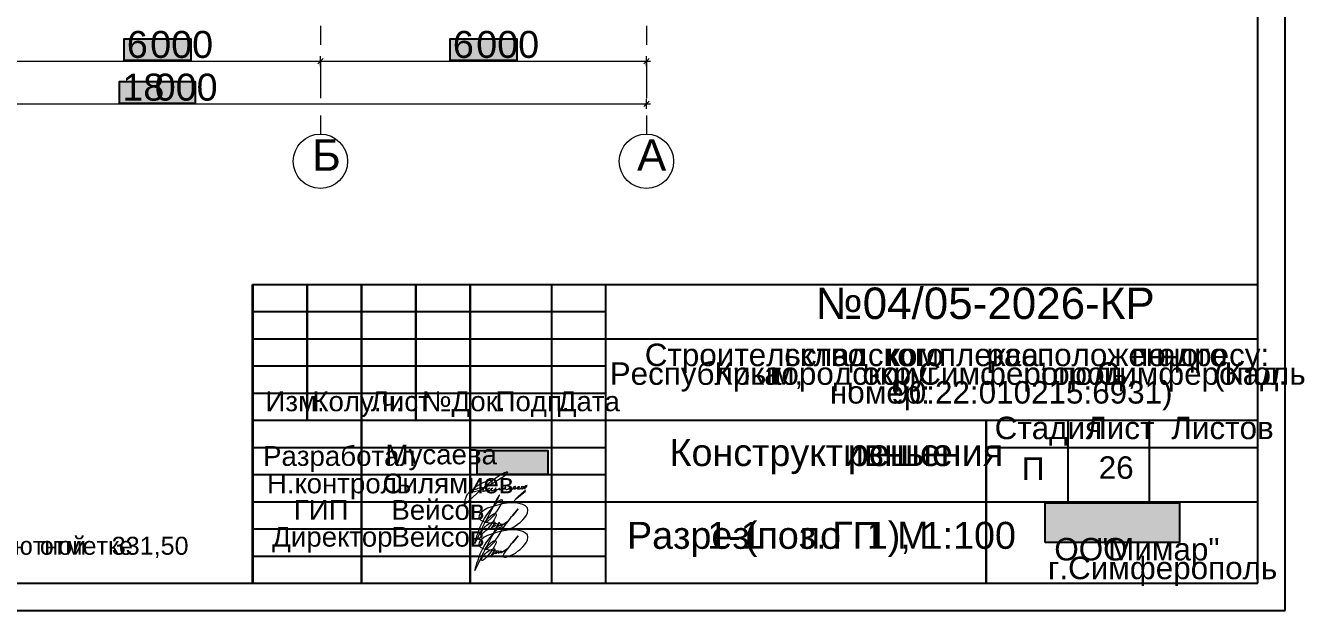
# Model space of a CAD drawing. Extents: x 0 to 424, y 0 to 297.
# Drawn here: x 188.2 to 423.6, y 0 to 107.7 of the extents above; entities that cross this region are included whole.
import ezdxf

# ---------------------------------------------------------------- set-up
doc = ezdxf.new("R2010")
doc.units = 0
doc.styles.add('TEYPDFCAD_TEXT', font='arial.ttf')

# ---------------------------------------------------------------- blocks, each defined once
blk = doc.blocks.new('A3-landscape')
for points in [[(420, 0), (420, 297)], [(415, 5), (415, 292)], [(230, 60), (415, 60)], [(230, 5), (230, 60)], [(240, 60), (240, 35)], [(250, 60), (250, 5)], [(260, 60), (260, 35)], [(270, 60), (270, 5)], [(285, 60), (285, 5)], [(295, 5), (295, 60)], [(415, 5), (415, 60)], [(230, 55), (295, 55)], [(230, 50), (295, 50)], [(295, 50), (415, 50)], [(230, 45), (295, 45)], [(230, 40), (295, 40)], [(230, 35), (415, 35)], [(365, 35), (365, 5)], [(365, 5), (365, 35)], [(380, 35), (380, 20)], [(395, 35), (395, 20)], [(230, 30), (295, 30)], [(365, 30), (415, 30)], [(230, 25), (295, 25)], [(230, 20), (295, 20)], [(295, 20), (415, 20)], [(230, 15), (295, 15)], [(230, 10), (295, 10)], [(20, 5), (415, 5)], [(230, 5), (415, 5)], [(0, 0), (420, 0)]]:
    blk.add_lwpolyline(points)

msp = doc.modelspace()

# ---------------------------------------------------------------- hatches: boundary and pattern name
at = {"true_color": 0xffffff}
for points in [[(206.35, 101.21), (206.35, 105.21), (218.61, 105.21), (218.61, 101.21)], [(266.35, 101.21), (266.35, 105.21), (278.61, 105.21), (278.61, 101.21)], [(205.52, 93.35), (205.52, 97.35), (219.43, 97.35), (219.43, 93.35)], [(271.35, 29.47), (284.31, 29.47), (284.31, 25.04), (271.35, 25.04)], [(375.86, 12.49), (375.86, 19.83), (400.58, 19.83), (400.58, 12.49)]]:
    msp.add_hatch(color=0, dxfattribs=at).paths.add_polyline_path(points)

# ---------------------------------------------------------------- linework, layer by layer
at = {"color": 7, "lineweight": 15}
for p, q in [((242.48, 107.64), (242.48, 104.11)), ((302.48, 107.64), (302.48, 104.11)), ((242.98, 101.61), (241.98, 100.61)), ((242.48, 100.17), (242.48, 102.05)), ((301.98, 100.61), (302.98, 101.61)), ((302.48, 100.17), (302.48, 102.05)), ((182.48, 101.11), (242.48, 101.11)), ((242.48, 101.11), (302.48, 101.11)), ((242.48, 100.94), (242.48, 97.69)), ((302.48, 101.11), (303.23, 101.11)), ((302.48, 100.94), (302.48, 97.69)), ((242.48, 97.69), (242.48, 94.28)), ((302.48, 97.69), (302.48, 94.28)), ((302.48, 92.31), (302.48, 94.19)), ((122.48, 93.25), (302.48, 93.25)), ((301.98, 92.75), (302.98, 93.75)), ((302.48, 93.25), (303.23, 93.25)), ((242.48, 91.1), (242.48, 87.69)), ((302.48, 91.1), (302.48, 87.69))]:
    msp.add_line(p, q, dxfattribs=at)
at = {"color": 7, "lineweight": 20}
for p, q in [((230.08, 59.98), (230.08, 4.98)), ((240.08, 59.98), (240.08, 34.98)), ((250.08, 59.98), (250.08, 4.98)), ((260.08, 59.98), (260.08, 34.98)), ((270.08, 59.98), (270.08, 4.98)), ((272.56, 23.58), (272.38, 23.49)), ((272.84, 23.69), (272.56, 23.58)), ((273.07, 23.76), (272.84, 23.69)), ((273.23, 23.81), (273.07, 23.76)), ((273.41, 23.87), (273.23, 23.81)), ((273.48, 23.89), (273.41, 23.87)), ((273.55, 23.9), (273.48, 23.89)), ((273.49, 23.44), (273.91, 23.79)), ((273.61, 23.92), (273.55, 23.9)), ((273.68, 23.92), (273.61, 23.92)), ((273.78, 23.92), (273.68, 23.92)), ((273.85, 23.92), (273.78, 23.92)), ((273.92, 23.9), (273.85, 23.92)), ((273.91, 23.79), (274.27, 24.06)), ((273.98, 23.86), (273.92, 23.9)), ((274.01, 23.82), (273.98, 23.86)), ((274.04, 23.74), (274.01, 23.82)), ((274.01, 23.45), (274.06, 23.57)), ((274.06, 23.65), (274.04, 23.74)), ((274.06, 23.57), (274.06, 23.65)), ((274.67, 23.69), (274.16, 23.36)), ((274.27, 24.06), (274.76, 24.4)), ((275.23, 24.02), (274.67, 23.69)), ((274.76, 24.4), (275.37, 24.85)), ((275.75, 24.36), (275.23, 24.02)), ((275.37, 24.85), (275.59, 24.98)), ((275.59, 24.98), (275.82, 25.14)), ((275.9, 24.44), (275.75, 24.36)), ((275.82, 25.14), (275.94, 25.2)), ((276.25, 24.66), (275.9, 24.44)), ((275.94, 25.2), (276.14, 25.29)), ((276.14, 25.29), (276.24, 25.33)), ((276.24, 25.33), (276.35, 25.38)), ((276.58, 24.92), (276.25, 24.66)), ((276.35, 25.38), (276.48, 25.42)), ((276.48, 25.42), (276.63, 25.48)), ((276.75, 25.08), (276.58, 24.92)), ((276.63, 25.48), (276.7, 25.5)), ((276.7, 25.5), (276.82, 25.49)), ((276.87, 25.24), (276.75, 25.08)), ((276.82, 25.49), (276.89, 25.43)), ((276.89, 25.43), (276.87, 25.24)), ((269.39, 19.83), (271.81, 22.04)), ((269.51, 21.35), (269.39, 21.13)), ((269.59, 21.46), (269.51, 21.35)), ((269.7, 21.58), (269.59, 21.46)), ((269.79, 21.69), (269.7, 21.58)), ((269.95, 21.8), (269.79, 21.69)), ((270.13, 21.9), (269.95, 21.8)), ((270.36, 22), (270.13, 21.9)), ((270.48, 22.07), (270.36, 22)), ((270.46, 22.22), (270.42, 22.05)), ((270.42, 22.05), (270.42, 21.94)), ((270.42, 21.94), (270.52, 21.87)), ((270.69, 22.45), (270.46, 22.22)), ((270.57, 22.14), (270.48, 22.07)), ((270.52, 21.87), (270.84, 21.88)), ((270.71, 22.19), (270.57, 22.14)), ((271.11, 22.81), (270.69, 22.45)), ((270.89, 22.25), (270.71, 22.19)), ((270.84, 21.88), (271.82, 22.15)), ((271.05, 22.29), (270.89, 22.25)), ((271.22, 22.35), (271.05, 22.29)), ((272.38, 23.49), (271.11, 22.81)), ((271.42, 22.43), (271.22, 22.35)), ((271.74, 22.48), (271.42, 22.43)), ((272, 22.53), (271.74, 22.48)), ((271.81, 22.04), (272.16, 22.3)), ((271.82, 22.15), (272.16, 22.29)), ((272.14, 22.56), (272, 22.53)), ((272.28, 22.58), (272.14, 22.56)), ((272.16, 22.29), (272.36, 22.46)), ((272.16, 22.3), (272.32, 22.27)), ((272.3, 22.57), (272.28, 22.58)), ((272.43, 22.47), (272.3, 22.57)), ((272.32, 22.27), (272.36, 22.26)), ((272.35, 22.11), (272.33, 22.01)), ((272.33, 22.01), (272.38, 21.96)), ((272.39, 22.26), (272.35, 22.11)), ((272.36, 22.46), (272.53, 22.63)), ((272.36, 22.26), (272.43, 22.29)), ((272.38, 21.96), (272.47, 21.96)), ((272.46, 22.34), (272.39, 22.26)), ((272.69, 22.49), (272.43, 22.47)), ((272.43, 22.29), (272.51, 22.4)), ((272.54, 22.44), (272.46, 22.34)), ((272.47, 21.96), (272.62, 21.99)), ((272.51, 22.4), (272.69, 22.54)), ((272.53, 22.63), (272.77, 22.86)), ((272.65, 22.52), (272.54, 22.44)), ((272.62, 21.99), (272.81, 22.04)), ((272.73, 22.57), (272.65, 22.52)), ((272.97, 22.7), (272.69, 22.49)), ((272.69, 22.54), (272.84, 22.63)), ((272.84, 22.64), (272.73, 22.57)), ((272.77, 22.86), (273.49, 23.44)), ((272.81, 22.04), (272.93, 22.09)), ((272.96, 22.68), (272.84, 22.64)), ((272.84, 22.63), (272.93, 22.67)), ((272.93, 22.67), (273.03, 22.68)), ((272.93, 22.09), (273, 22.13)), ((273.03, 22.68), (272.96, 22.68)), ((273.56, 23.09), (272.97, 22.7)), ((273, 22.13), (273.09, 22.16)), ((273.09, 22.16), (273.26, 22.27)), ((273.17, 22.16), (273.16, 22.08)), ((273.16, 22.08), (273.16, 22.04)), ((273.16, 22.04), (273.23, 22.04)), ((273.32, 22.31), (273.17, 22.16)), ((273.23, 22.04), (273.29, 22.05)), ((273.26, 22.27), (273.35, 22.34)), ((273.29, 22.05), (273.43, 22.06)), ((273.53, 22.45), (273.32, 22.31)), ((273.35, 22.34), (273.44, 22.41)), ((273.42, 22.92), (273.59, 23)), ((273.43, 22.06), (273.57, 22.09)), ((273.44, 22.41), (273.5, 22.45)), ((273.5, 22.45), (273.6, 22.5)), ((273.59, 22.47), (273.53, 22.45)), ((273.77, 23.18), (273.56, 23.09)), ((273.57, 22.09), (273.62, 22.12)), ((273.59, 23), (273.67, 23.05)), ((273.6, 22.5), (273.59, 22.47)), ((273.6, 22.5), (273.62, 22.55)), ((273.61, 22.53), (273.6, 22.5)), ((273.62, 22.55), (273.61, 22.53)), ((273.62, 22.12), (273.72, 22.16)), ((273.67, 23.05), (273.71, 23.08)), ((273.71, 23.08), (273.79, 23.14)), ((273.72, 22.16), (273.78, 22.19)), ((274.16, 23.36), (273.77, 23.18)), ((273.78, 22.19), (273.83, 22.22)), ((273.79, 23.14), (273.81, 23.16)), ((273.81, 23.16), (273.93, 23.28)), ((273.83, 22.22), (273.92, 22.3)), ((273.93, 22.3), (273.87, 22.24)), ((273.87, 22.24), (273.87, 22.14)), ((273.87, 22.14), (273.9, 22.11)), ((273.9, 22.11), (273.94, 22.08)), ((273.92, 22.3), (273.96, 22.32)), ((273.93, 23.28), (273.97, 23.37)), ((273.98, 22.36), (273.93, 22.3)), ((273.94, 22.08), (274.03, 22.08)), ((273.96, 22.32), (273.99, 22.42)), ((273.97, 23.37), (274.01, 23.45)), ((274.02, 22.41), (273.98, 22.36)), ((273.99, 22.42), (274.07, 22.48)), ((274.05, 22.45), (274.02, 22.41)), ((274.03, 22.08), (274.1, 22.09)), ((274.17, 22.5), (274.05, 22.45)), ((274.07, 22.48), (274.17, 22.5)), ((274.1, 22.09), (274.16, 22.1)), ((274.16, 22.1), (274.3, 22.11)), ((274.3, 22.11), (274.44, 22.17)), ((274.44, 22.17), (274.46, 22.18)), ((274.46, 22.18), (274.55, 22.23)), ((274.55, 22.23), (274.59, 22.26)), ((274.59, 22.26), (274.61, 22.28)), ((274.61, 22.28), (274.64, 22.34)), ((274.64, 22.34), (274.69, 22.44)), ((274.69, 22.44), (274.72, 22.5)), ((274.76, 22.59), (274.71, 22.42)), ((274.71, 22.42), (274.71, 22.32)), ((274.71, 22.32), (274.71, 22.24)), ((274.71, 22.24), (274.75, 22.23)), ((274.72, 22.5), (274.76, 22.59)), ((274.75, 22.23), (274.8, 22.22)), ((274.8, 22.22), (274.86, 22.22)), ((274.86, 22.22), (274.89, 22.25)), ((274.89, 22.25), (275.09, 22.26)), ((275.09, 22.26), (275.15, 22.28)), ((275.15, 22.28), (275.24, 22.31)), ((275.24, 22.31), (275.26, 22.33)), ((275.26, 22.33), (275.33, 22.37)), ((275.33, 22.37), (275.37, 22.41)), ((275.37, 22.42), (275.35, 22.35)), ((275.35, 22.35), (275.35, 22.3)), ((275.35, 22.3), (275.37, 22.25)), ((275.4, 21.19), (275.35, 21.14)), ((275.37, 22.41), (275.4, 22.46)), ((275.39, 22.45), (275.37, 22.42)), ((275.37, 22.25), (275.41, 22.24)), ((275.42, 22.47), (275.39, 22.45)), ((275.4, 22.46), (275.45, 22.49)), ((275.42, 21.21), (275.4, 21.19)), ((275.4, 21.06), (275.42, 21.2)), ((275.41, 22.24), (275.46, 22.24)), ((275.45, 22.49), (275.42, 22.47)), ((275.42, 21.2), (275.42, 21.21)), ((275.46, 22.24), (275.62, 22.26)), ((275.62, 22.26), (275.75, 22.31)), ((275.75, 22.31), (275.89, 22.35)), ((275.89, 22.35), (276.08, 22.37)), ((276.05, 22.81), (276, 22.69)), ((276, 22.69), (276, 22.54)), ((276, 22.54), (276, 22.44)), ((276, 22.44), (276.04, 22.42)), ((276.04, 22.42), (276.1, 22.41)), ((276.19, 22.89), (276.05, 22.81)), ((276.08, 22.37), (276.22, 22.44)), ((276.1, 22.41), (276.15, 22.4)), ((276.15, 22.4), (276.22, 22.39)), ((276.36, 22.93), (276.19, 22.89)), ((276.22, 22.44), (276.28, 22.49)), ((276.22, 22.39), (276.37, 22.41)), ((276.28, 22.49), (276.45, 22.57)), ((276.47, 22.93), (276.36, 22.93)), ((276.37, 22.41), (276.42, 22.47)), ((276.42, 22.47), (276.48, 22.56)), ((276.45, 22.57), (276.49, 22.6)), ((276.49, 22.51), (276.45, 22.42)), ((276.45, 22.42), (276.45, 22.36)), ((276.45, 22.36), (276.54, 22.36)), ((276.51, 22.91), (276.47, 22.93)), ((276.48, 22.56), (276.54, 22.64)), ((276.49, 22.6), (276.54, 22.81)), ((276.56, 22.69), (276.49, 22.51)), ((276.53, 22.89), (276.51, 22.91)), ((276.54, 22.81), (276.53, 22.89)), ((276.54, 22.64), (276.56, 22.69)), ((276.54, 22.36), (276.75, 22.28)), ((276.75, 22.28), (276.98, 22.34)), ((276.98, 22.34), (277.09, 22.37)), ((277.09, 22.37), (277.36, 22.46)), ((277.2, 22.53), (277.18, 22.44)), ((277.18, 22.44), (277.18, 22.38)), ((277.18, 22.38), (277.21, 22.36)), ((277.23, 22.59), (277.2, 22.53)), ((277.21, 22.36), (277.26, 22.36)), ((277.29, 22.66), (277.23, 22.59)), ((277.26, 22.36), (277.35, 22.34)), ((277.35, 22.71), (277.29, 22.66)), ((277.4, 22.72), (277.35, 22.71)), ((277.35, 22.34), (277.51, 22.33)), ((277.36, 22.46), (277.42, 22.47)), ((277.48, 22.74), (277.4, 22.72)), ((277.42, 22.47), (277.49, 22.53)), ((277.54, 22.73), (277.48, 22.74)), ((277.49, 22.53), (277.54, 22.57)), ((277.51, 22.33), (277.58, 22.35)), ((277.58, 22.73), (277.54, 22.73)), ((277.54, 22.57), (277.59, 22.62)), ((277.6, 22.73), (277.58, 22.73)), ((277.58, 22.35), (277.79, 22.38)), ((277.59, 22.62), (277.6, 22.68)), ((277.6, 22.68), (277.6, 22.73)), ((277.79, 22.38), (277.91, 22.4)), ((277.91, 22.4), (277.97, 22.42)), ((277.94, 22.61), (277.92, 22.55)), ((277.92, 22.55), (277.92, 22.48)), ((277.92, 22.48), (277.96, 22.45)), ((277.99, 22.68), (277.94, 22.61)), ((277.96, 22.45), (278.05, 22.41)), ((277.97, 22.42), (278.11, 22.49)), ((278.05, 22.73), (277.99, 22.68)), ((278.15, 22.78), (278.05, 22.73)), ((278.05, 22.41), (278.13, 22.41)), ((278.11, 22.49), (278.21, 22.53)), ((278.13, 22.41), (278.31, 22.4)), ((278.24, 22.8), (278.15, 22.78)), ((278.21, 22.53), (278.31, 22.65)), ((278.32, 22.81), (278.24, 22.8)), ((278.31, 22.65), (278.37, 22.72)), ((278.31, 22.4), (278.42, 22.43)), ((278.35, 22.81), (278.32, 22.81)), ((278.37, 22.78), (278.35, 22.81)), ((278.37, 22.72), (278.37, 22.78)), ((278.42, 22.43), (278.64, 22.48)), ((278.64, 22.48), (278.82, 22.49)), ((278.71, 22.64), (278.65, 22.58)), ((278.65, 22.58), (278.65, 22.51)), ((278.65, 22.51), (278.66, 22.45)), ((278.66, 22.45), (278.76, 22.4)), ((278.79, 22.69), (278.71, 22.64)), ((278.76, 22.4), (278.85, 22.4)), ((278.76, 20.87), (279.48, 21.55)), ((278.87, 22.74), (278.79, 22.69)), ((278.82, 22.49), (278.94, 22.55)), ((278.85, 22.4), (278.93, 22.4)), ((278.92, 22.76), (278.87, 22.74)), ((278.99, 22.76), (278.92, 22.76)), ((278.93, 22.4), (279.09, 22.4)), ((278.94, 22.55), (279.06, 22.61)), ((279.11, 22.75), (278.99, 22.76)), ((279.06, 22.61), (279.14, 22.7)), ((279.09, 22.4), (279.22, 22.41)), ((279.14, 22.7), (279.11, 22.75)), ((280.22, 21.88), (279.21, 21.09)), ((279.22, 22.41), (279.27, 22.42)), ((279.27, 22.42), (279.37, 22.43)), ((279.37, 22.43), (279.4, 22.45)), ((279.4, 22.45), (279.47, 22.45)), ((279.67, 22.78), (279.42, 22.73)), ((279.42, 22.73), (279.42, 22.55)), ((279.42, 22.55), (279.52, 22.39)), ((279.47, 22.45), (279.57, 22.46)), ((279.48, 21.55), (280.19, 22.11)), ((279.52, 22.39), (279.64, 22.4)), ((279.57, 22.46), (279.76, 22.55)), ((279.64, 22.4), (279.84, 22.59)), ((279.9, 22.78), (279.67, 22.78)), ((279.76, 22.55), (279.92, 22.65)), ((279.84, 22.59), (280.05, 22.65)), ((279.92, 22.65), (279.9, 22.78)), ((279.94, 22.59), (279.9, 22.46)), ((279.9, 22.46), (279.96, 22.43)), ((280.04, 22.73), (279.94, 22.59)), ((279.96, 22.43), (280.09, 22.42)), ((280.25, 22.92), (280.04, 22.73)), ((280.05, 22.65), (280.37, 22.69)), ((280.09, 22.42), (280.22, 22.43)), ((280.52, 23.02), (280.25, 22.92)), ((280.37, 22.69), (280.52, 23.02)), ((268.95, 19.81), (268.92, 19.61)), ((268.92, 19.61), (268.92, 19.46)), ((268.92, 19.46), (268.98, 19.48)), ((268.99, 20.04), (268.95, 19.81)), ((268.98, 19.48), (269.11, 19.56)), ((269.04, 20.2), (268.99, 20.04)), ((269.08, 20.39), (269.04, 20.2)), ((269.12, 20.49), (269.08, 20.39)), ((269.11, 19.56), (269.39, 19.83)), ((269.16, 20.63), (269.12, 20.49)), ((269.22, 20.76), (269.16, 20.63)), ((269.29, 20.95), (269.22, 20.76)), ((269.39, 21.13), (269.29, 20.95)), ((275.07, 19.4), (273.25, 18.8)), ((273.69, 18.41), (274.5, 19.39)), ((274.18, 18.94), (273.9, 18.41)), ((274.36, 19.3), (274.18, 18.94)), ((274.46, 19.5), (274.36, 19.3)), ((274.43, 19.38), (274.67, 19.72)), ((274.58, 19.78), (274.46, 19.5)), ((274.5, 19.39), (274.87, 19.76)), ((274.76, 20.14), (274.58, 19.78)), ((274.67, 19.72), (274.75, 19.86)), ((274.75, 19.86), (274.98, 20.28)), ((274.78, 20.2), (274.76, 20.14)), ((274.85, 20.31), (274.78, 20.2)), ((274.91, 20.4), (274.85, 20.31)), ((274.87, 19.76), (275.04, 19.94)), ((274.97, 20.52), (274.91, 20.4)), ((275.12, 20.79), (274.97, 20.52)), ((274.98, 20.28), (275.1, 20.48)), ((275.31, 18.89), (275, 18.4)), ((275.04, 19.94), (275.13, 20.03)), ((275.92, 19.6), (275.07, 19.4)), ((275.1, 20.48), (275.2, 20.68)), ((275.16, 20.89), (275.12, 20.79)), ((275.13, 20.03), (275.2, 20.07)), ((275.17, 20.92), (275.16, 20.89)), ((275.27, 21.06), (275.17, 20.92)), ((275.2, 20.68), (275.26, 20.81)), ((275.2, 20.07), (275.33, 20.18)), ((275.26, 20.81), (275.4, 21.06)), ((275.35, 21.14), (275.27, 21.06)), ((275.67, 19.5), (275.31, 18.89)), ((275.33, 20.18), (275.46, 20.25)), ((275.46, 20.25), (275.6, 20.33)), ((275.6, 20.33), (275.75, 20.39)), ((275.86, 19.93), (275.67, 19.5)), ((275.75, 20.39), (275.85, 20.4)), ((275.85, 20.4), (275.88, 20.4)), ((275.93, 20.25), (275.86, 19.93)), ((275.88, 20.4), (275.88, 20.39)), ((275.88, 20.39), (275.91, 20.36)), ((275.91, 20.36), (275.93, 20.31)), ((277.29, 19.79), (275.92, 19.6)), ((275.93, 20.31), (275.93, 20.25)), ((278.51, 19.79), (277.29, 19.79)), ((278.13, 20.18), (278.76, 20.87)), ((278.38, 20.4), (278.13, 20.18)), ((279.21, 21.09), (278.38, 20.4)), ((279.24, 19.65), (278.51, 19.79)), ((279.72, 19.5), (279.24, 19.65)), ((280.22, 19.24), (279.72, 19.5)), ((280.58, 18.88), (280.22, 19.24)), ((280.67, 18.47), (280.58, 18.88)), ((271.72, 17.49), (271.66, 17.13)), ((271.66, 17.13), (271.72, 16.91)), ((271.84, 17.7), (271.72, 17.49)), ((271.72, 16.91), (272.02, 16.59)), ((272.11, 18.06), (271.84, 17.7)), ((272.02, 16.59), (272.61, 16.33)), ((272.61, 18.46), (272.11, 18.06)), ((272.36, 16.36), (272.69, 16.94)), ((273.25, 18.8), (272.61, 18.46)), ((272.69, 16.94), (273.12, 17.61)), ((273, 16.68), (272.85, 16.41)), ((273.2, 17.02), (273, 16.68)), ((273, 16.44), (273.18, 16.71)), ((273.12, 17.61), (273.69, 18.41)), ((273.18, 16.71), (273.43, 17.04)), ((273.46, 17.58), (273.2, 17.02)), ((273.83, 16.91), (273.27, 16.42)), ((273.43, 17.04), (273.76, 17.38)), ((273.6, 17.83), (273.46, 17.58)), ((273.74, 18.04), (273.6, 17.83)), ((273.9, 18.41), (273.74, 18.04)), ((273.76, 17.38), (274.12, 17.66)), ((274.3, 17.44), (273.83, 16.91)), ((274.12, 17.66), (274.38, 17.79)), ((274.48, 16.7), (274.13, 16.17)), ((274.65, 17.92), (274.3, 17.44)), ((274.38, 17.79), (274.55, 17.82)), ((274.7, 17.15), (274.48, 16.7)), ((274.55, 17.82), (274.64, 17.82)), ((274.64, 17.82), (274.75, 17.78)), ((275, 18.4), (274.65, 17.92)), ((274.82, 17.42), (274.7, 17.15)), ((274.75, 17.78), (274.82, 17.68)), ((274.82, 17.68), (274.82, 17.42)), ((277.41, 16.98), (276.88, 16.31)), ((276.92, 16.38), (277.44, 16.98)), ((277.86, 17.5), (277.41, 16.98)), ((277.44, 16.98), (277.66, 17.29)), ((277.66, 17.29), (277.89, 17.54)), ((278.89, 18.69), (277.86, 17.5)), ((277.89, 17.54), (278.32, 18.03)), ((278.32, 18.03), (278.89, 18.69)), ((279.25, 16.2), (279.72, 16.67)), ((279.72, 16.67), (280.11, 17.11)), ((280.11, 17.11), (280.38, 17.54)), ((280.38, 17.54), (280.57, 17.95)), ((280.57, 17.95), (280.67, 18.47)), ((271.29, 13.71), (271.51, 14.23)), ((271.51, 14.23), (271.62, 14.68)), ((271.98, 14.57), (271.51, 13.6)), ((271.62, 14.68), (271.9, 15.39)), ((271.9, 15.39), (272.36, 16.36)), ((272.21, 15.08), (271.98, 14.57)), ((272.09, 14.31), (272.17, 14.59)), ((272.11, 14.17), (272.09, 14.31)), ((272.18, 14.15), (272.11, 14.17)), ((272.17, 14.59), (272.43, 14.95)), ((272.31, 14.19), (272.18, 14.15)), ((272.5, 15.67), (272.21, 15.08)), ((272.6, 14.38), (272.31, 14.19)), ((272.43, 14.95), (272.86, 15.48)), ((272.85, 16.41), (272.5, 15.67)), ((273.07, 14.79), (272.6, 14.38)), ((272.61, 16.33), (273.6, 16.15)), ((272.86, 15.48), (273.08, 15.69)), ((272.97, 16.33), (273, 16.44)), ((272.97, 16.26), (272.97, 16.33)), ((273.07, 16.3), (272.97, 16.26)), ((273.27, 16.42), (273.07, 16.3)), ((273.59, 15.45), (273.07, 14.79)), ((273.08, 15.69), (273.35, 15.88)), ((275.07, 14.41), (273.25, 13.82)), ((273.35, 15.88), (273.68, 16.08)), ((274.13, 16.17), (273.59, 15.45)), ((273.6, 16.15), (276.36, 15.85)), ((273.68, 16.08), (273.97, 16.2)), ((273.69, 13.43), (274.5, 14.4)), ((274.02, 15.35), (273.88, 15.12)), ((273.88, 15.12), (273.98, 15.18)), ((273.97, 16.2), (274.17, 16.27)), ((273.98, 15.18), (274.36, 15.46)), ((274.39, 15.83), (274.02, 15.35)), ((274.17, 16.27), (274.34, 16.32)), ((274.36, 14.31), (274.18, 13.95)), ((274.34, 16.32), (274.44, 16.31)), ((274.36, 15.46), (274.67, 15.68)), ((274.46, 14.52), (274.36, 14.31)), ((274.57, 16.12), (274.39, 15.83)), ((274.43, 14.4), (274.67, 14.74)), ((274.44, 16.31), (274.6, 16.27)), ((274.58, 14.8), (274.46, 14.52)), ((274.5, 14.4), (274.87, 14.78)), ((274.6, 16.27), (274.57, 16.12)), ((274.76, 15.16), (274.58, 14.8)), ((274.67, 15.68), (274.85, 15.81)), ((274.67, 14.74), (274.75, 14.88)), ((274.75, 14.88), (274.98, 15.3)), ((274.78, 15.22), (274.76, 15.16)), ((274.85, 15.33), (274.78, 15.22)), ((274.91, 15.41), (274.85, 15.33)), ((274.87, 14.78), (275.04, 14.95)), ((274.97, 15.53), (274.91, 15.41)), ((275.12, 15.81), (274.97, 15.53)), ((274.98, 15.3), (275.1, 15.5)), ((275.04, 14.95), (275.13, 15.04)), ((275.92, 14.62), (275.07, 14.41)), ((275.1, 15.5), (275.2, 15.7)), ((275.16, 15.9), (275.12, 15.81)), ((275.13, 15.04), (275.2, 15.09)), ((275.17, 15.94), (275.16, 15.9)), ((275.27, 16.08), (275.17, 15.94)), ((275.19, 15.68), (275.18, 15.64)), ((275.18, 15.64), (275.18, 15.58)), ((275.18, 15.58), (275.19, 15.54)), ((275.2, 15.74), (275.19, 15.68)), ((275.19, 15.54), (275.2, 15.54)), ((275.2, 15.7), (275.26, 15.83)), ((275.2, 15.54), (275.41, 15.62)), ((275.2, 15.09), (275.33, 15.2)), ((275.26, 15.83), (275.4, 16.08)), ((275.35, 16.16), (275.27, 16.08)), ((275.67, 14.52), (275.31, 13.91)), ((275.33, 15.2), (275.46, 15.27)), ((275.4, 16.2), (275.35, 16.16)), ((275.42, 16.23), (275.4, 16.2)), ((275.4, 16.08), (275.42, 16.21)), ((275.41, 15.62), (275.5, 15.65)), ((275.42, 16.21), (275.42, 16.23)), ((275.46, 15.27), (275.6, 15.34)), ((275.5, 15.65), (275.54, 15.68)), ((275.54, 15.68), (275.59, 15.71)), ((275.59, 15.71), (275.67, 15.76)), ((275.6, 15.34), (275.75, 15.41)), ((275.67, 15.76), (275.7, 15.8)), ((275.86, 14.94), (275.67, 14.52)), ((275.7, 15.8), (275.68, 15.75)), ((275.68, 15.75), (275.68, 15.65)), ((275.68, 15.65), (275.68, 15.6)), ((275.68, 15.59), (275.76, 15.61)), ((275.68, 15.6), (275.68, 15.59)), ((275.75, 15.41), (275.85, 15.42)), ((275.76, 15.61), (275.82, 15.64)), ((275.82, 15.64), (275.88, 15.68)), ((275.85, 15.42), (275.88, 15.42)), ((275.93, 15.27), (275.86, 14.94)), ((275.88, 15.68), (275.92, 15.71)), ((275.88, 15.42), (275.88, 15.41)), ((275.88, 15.41), (275.91, 15.38)), ((275.91, 15.38), (275.93, 15.32)), ((275.92, 15.71), (276, 15.76)), ((277.29, 14.81), (275.92, 14.62)), ((275.93, 15.32), (275.93, 15.27)), ((276, 15.76), (276.44, 16.06)), ((276.12, 15.12), (276.11, 15.01)), ((276.11, 15.01), (276.14, 14.92)), ((276.2, 15.34), (276.12, 15.12)), ((276.14, 14.92), (276.2, 14.84)), ((276.54, 15.86), (276.2, 15.34)), ((276.2, 14.84), (276.33, 14.79)), ((276.33, 14.79), (276.68, 14.8)), ((276.36, 15.85), (276.39, 15.81)), ((276.44, 16.06), (276.92, 16.38)), ((276.88, 16.31), (276.54, 15.86)), ((276.68, 14.8), (277.78, 15.21)), ((278.51, 14.81), (277.29, 14.81)), ((277.78, 15.21), (278.4, 15.55)), ((278.4, 15.55), (278.95, 16)), ((279.24, 14.67), (278.51, 14.81)), ((278.95, 16), (279.25, 16.2)), ((279.72, 14.52), (279.24, 14.67)), ((280.22, 14.25), (279.72, 14.52)), ((280.58, 13.9), (280.22, 14.25)), ((271.17, 12.93), (270.89, 12.35)), ((270.89, 12.35), (270.93, 12.49)), ((270.93, 12.49), (271.01, 12.76)), ((271.01, 12.76), (271.07, 13.06)), ((271.07, 13.06), (271.19, 13.32)), ((271.51, 13.6), (271.17, 12.93)), ((271.19, 13.32), (271.29, 13.71)), ((271.72, 12.5), (271.66, 12.14)), ((271.66, 12.14), (271.72, 11.92)), ((271.84, 12.72), (271.72, 12.5)), ((271.72, 11.92), (272.02, 11.61)), ((272.11, 13.07), (271.84, 12.72)), ((272.61, 13.47), (272.11, 13.07)), ((272.36, 11.38), (272.69, 11.96)), ((273.25, 13.82), (272.61, 13.47)), ((272.69, 11.96), (273.12, 12.63)), ((273.2, 12.03), (273, 11.69)), ((273.12, 12.63), (273.69, 13.43)), ((273.18, 11.73), (273.43, 12.06)), ((273.46, 12.6), (273.2, 12.03)), ((273.83, 11.93), (273.27, 11.44)), ((273.43, 12.06), (273.76, 12.4)), ((273.6, 12.84), (273.46, 12.6)), ((273.74, 13.06), (273.6, 12.84)), ((273.9, 13.43), (273.74, 13.06)), ((273.76, 12.4), (274.12, 12.67)), ((274.3, 12.46), (273.83, 11.93)), ((274.18, 13.95), (273.9, 13.43)), ((274.12, 12.67), (274.38, 12.81)), ((274.65, 12.94), (274.3, 12.46)), ((274.38, 12.81), (274.55, 12.83)), ((274.7, 12.17), (274.48, 11.71)), ((274.55, 12.83), (274.64, 12.84)), ((274.64, 12.84), (274.75, 12.8)), ((275, 13.42), (274.65, 12.94)), ((274.82, 12.44), (274.7, 12.17)), ((274.75, 12.8), (274.82, 12.7)), ((274.82, 12.7), (274.82, 12.44)), ((275.31, 13.91), (275, 13.42)), ((277.41, 11.99), (276.88, 11.32)), ((276.92, 11.4), (277.44, 12)), ((277.86, 12.51), (277.41, 11.99)), ((277.44, 12), (277.66, 12.3)), ((277.66, 12.3), (277.89, 12.55)), ((278.89, 13.71), (277.86, 12.51)), ((277.89, 12.55), (278.32, 13.04)), ((278.32, 13.04), (278.89, 13.71)), ((279.72, 11.69), (280.11, 12.13)), ((280.11, 12.13), (280.38, 12.56)), ((280.38, 12.56), (280.57, 12.97)), ((280.57, 12.97), (280.67, 13.49)), ((280.67, 13.49), (280.58, 13.9)), ((271.51, 9.24), (271.62, 9.7)), ((271.98, 9.59), (271.51, 8.61)), ((271.62, 9.7), (271.9, 10.41)), ((271.9, 10.41), (272.36, 11.38)), ((272.21, 10.09), (271.98, 9.59)), ((272.02, 11.61), (272.61, 11.35)), ((272.09, 9.33), (272.17, 9.6)), ((272.17, 9.6), (272.43, 9.97)), ((272.5, 10.69), (272.21, 10.09)), ((272.43, 9.97), (272.86, 10.5)), ((272.85, 11.42), (272.5, 10.69)), ((273.07, 9.81), (272.6, 9.4)), ((272.61, 11.35), (273.6, 11.17)), ((273, 11.69), (272.85, 11.42)), ((272.86, 10.5), (273.08, 10.71)), ((272.97, 11.34), (273, 11.46)), ((272.97, 11.28), (272.97, 11.34)), ((273.07, 11.31), (272.97, 11.28)), ((273, 11.46), (273.18, 11.73)), ((273.27, 11.44), (273.07, 11.31)), ((273.59, 10.46), (273.07, 9.81)), ((273.08, 10.71), (273.35, 10.89)), ((273.35, 10.89), (273.68, 11.1)), ((274.13, 11.18), (273.59, 10.46)), ((273.6, 11.17), (276.36, 10.87)), ((273.68, 11.1), (273.97, 11.21)), ((274.02, 10.36), (273.88, 10.14)), ((273.88, 10.14), (273.98, 10.2)), ((273.97, 11.21), (274.17, 11.28)), ((273.98, 10.2), (274.36, 10.48)), ((274.39, 10.85), (274.02, 10.36)), ((274.48, 11.71), (274.13, 11.18)), ((274.17, 11.28), (274.34, 11.34)), ((274.34, 11.34), (274.44, 11.33)), ((274.36, 10.48), (274.67, 10.7)), ((274.57, 11.14), (274.39, 10.85)), ((274.44, 11.33), (274.6, 11.28)), ((274.6, 11.28), (274.57, 11.14)), ((274.67, 10.7), (274.85, 10.83)), ((274.74, 10.63), (274.71, 10.52)), ((274.71, 10.52), (274.73, 10.5)), ((274.73, 10.5), (274.77, 10.5)), ((274.81, 10.79), (274.74, 10.63)), ((274.77, 10.5), (274.89, 10.53)), ((274.85, 10.83), (274.81, 10.79)), ((274.89, 10.53), (275.01, 10.64)), ((275.01, 10.64), (275.09, 10.71)), ((275.09, 10.71), (275.16, 10.76)), ((275.16, 10.76), (275.23, 10.83)), ((275.19, 10.69), (275.18, 10.65)), ((275.18, 10.65), (275.18, 10.6)), ((275.18, 10.6), (275.19, 10.56)), ((275.2, 10.75), (275.19, 10.69)), ((275.19, 10.56), (275.2, 10.56)), ((275.2, 10.56), (275.41, 10.64)), ((275.25, 10.86), (275.21, 10.78)), ((275.23, 10.83), (275.28, 10.88)), ((275.28, 10.88), (275.25, 10.86)), ((275.41, 10.64), (275.5, 10.67)), ((275.5, 10.67), (275.54, 10.7)), ((275.54, 10.7), (275.59, 10.73)), ((275.59, 10.73), (275.67, 10.78)), ((275.67, 10.78), (275.7, 10.82)), ((275.7, 10.82), (275.68, 10.77)), ((275.68, 10.77), (275.68, 10.67)), ((275.68, 10.67), (275.68, 10.62)), ((275.68, 10.62), (275.68, 10.61)), ((275.68, 10.61), (275.76, 10.62)), ((275.76, 10.62), (275.82, 10.66)), ((275.82, 10.66), (275.88, 10.7)), ((275.88, 10.7), (275.92, 10.72)), ((275.92, 10.72), (276, 10.78)), ((276, 10.78), (276.44, 11.07)), ((276.12, 10.14), (276.11, 10.03)), ((276.11, 10.03), (276.14, 9.94)), ((276.2, 10.36), (276.12, 10.14)), ((276.14, 9.94), (276.2, 9.86)), ((276.54, 10.88), (276.2, 10.36)), ((276.2, 9.86), (276.33, 9.8)), ((276.33, 9.8), (276.68, 9.81)), ((276.36, 10.87), (276.39, 10.83)), ((276.44, 11.07), (276.92, 11.4)), ((276.88, 11.32), (276.54, 10.88)), ((276.68, 9.81), (277.78, 10.23)), ((277.78, 10.23), (278.4, 10.57)), ((278.4, 10.57), (278.95, 11.02)), ((278.95, 11.02), (279.25, 11.22)), ((279.25, 11.22), (279.72, 11.69)), ((271.17, 7.95), (270.89, 7.37)), ((270.89, 7.37), (270.93, 7.51)), ((270.93, 7.51), (271.01, 7.78)), ((271.01, 7.78), (271.07, 8.08)), ((271.07, 8.08), (271.19, 8.34)), ((271.51, 8.61), (271.17, 7.95)), ((271.19, 8.34), (271.29, 8.72)), ((271.29, 8.72), (271.51, 9.24)), ((272.11, 9.19), (272.09, 9.33)), ((272.18, 9.17), (272.11, 9.19)), ((272.31, 9.21), (272.18, 9.17)), ((272.6, 9.4), (272.31, 9.21))]:
    msp.add_line(p, q, dxfattribs=at)
at = {"color": 0, "true_color": 0xffffff}
for points in [[(206.35, 101.21), (206.35, 105.21), (218.61, 105.21), (218.61, 101.21)], [(266.35, 101.21), (266.35, 105.21), (278.61, 105.21), (278.61, 101.21)], [(205.52, 93.35), (205.52, 97.35), (219.43, 97.35), (219.43, 93.35)], [(271.35, 29.47), (284.31, 29.47), (284.31, 25.04), (271.35, 25.04)], [(375.86, 12.49), (375.86, 19.83), (400.58, 19.83), (400.58, 12.49)]]:
    msp.add_lwpolyline(points, close=True, dxfattribs=at)
at = {"color": 7, "lineweight": 15}
for centre in [(242.48, 82.69), (302.48, 82.69)]:
    msp.add_circle(centre, 5, dxfattribs=at)

# ---------------------------------------------------------------- block references
msp.add_blockref('A3-landscape', (0, 0))

# ---------------------------------------------------------------- texts
at = {"color": 7, "style": 'TEYPDFCAD_TEXT'}
for s, height, p in [('6', 4.97, (206.85, 101.71)), ('000', 4.967, (211.15, 101.71)), ('6', 4.97, (266.85, 101.71)), ('000', 4.967, (271.15, 101.71)), ('18', 4.967, (206.02, 93.85)), ('000', 4.967, (211.98, 93.85)), ('Б', 5.79, (240.93, 80.94)), ('А', 5.79, (300.74, 80.94)), ('№04/05-2026-КР', 5.7926, (333.59, 53.65)), ('Строительство', 4.1381, (302.17, 44.98)), ('складского', 4.138, (327.85, 44.98)), ('комплекса,', 4.138, (346.6, 44.98)), ('расположенного', 4.1381, (365.06, 44.98)), ('по', 4.138, (391.7, 44.98)), ('адресу:', 4.138, (396.69, 44.98)), ('Республика', 4.138, (295.71, 41.53)), ('Крым,', 4.138, (314.99, 41.53)), ('городской', 4.138, (325.21, 41.53)), ('округ', 4.138, (342.23, 41.53)), ('Симферополь,', 4.1381, (352.5, 41.53)), ('город', 4.138, (375.04, 41.53)), ('Симферополь', 4.1381, (385.3, 41.53)), ('(Кад.', 4.138, (406.92, 41.53)), ('90:22:010215:6931)', 4.1381, (347.55, 38.08)), ('Изм.', 3.641, (232.36, 36.67)), ('Колу.ч.', 3.641, (241, 36.67)), ('Лист', 3.641, (251.73, 36.67)), ('№Док.', 3.641, (261.16, 36.67)), ('Подп.', 3.641, (274.71, 36.67)), ('Дата', 3.641, (286.16, 36.67)), ('номер:', 4.138, (336.25, 38.08)), ('Стадия', 4.138, (366.56, 31.53)), ('Лист', 4.138, (383.4, 31.53)), ('Листов', 4.138, (399.07, 31.53)), ('Конструктивные', 4.9671, (306.73, 26.58)), ('Разработал', 3.641, (231.92, 26.61)), ('Мусаева', 3.641, (254.46, 26.9)), ('решения', 4.967, (339.52, 26.58)), ('26', 4.138, (385.71, 24.23)), ('П', 4.14, (371.55, 24.03)), ('Н.контроль', 3.641, (232.63, 21.56)), ('Силямиев', 3.641, (253.92, 21.56)), ('ГИП', 3.641, (237.59, 16.68)), ('Вейсов', 3.641, (255.54, 16.68)), ('(поз.', 4.967, (320.59, 11.34)), ('1),', 4.967, (343.03, 11.34)), ('Директор', 3.641, (233.6, 11.74)), ('Вейсов', 3.641, (255.54, 11.74)), ('Разрез', 4.967, (298.9, 11.34)), ('1-1', 4.967, (313.66, 11.34)), ('по', 4.967, (330.68, 11.34)), ('ГП', 4.967, (336.69, 11.34)), ('М', 4.97, (348.61, 11.34)), ('1:100', 4.967, (353.12, 11.34)), ('абсолютной', 3.309, (173.29, 10.25)), ('отметке', 3.309, (190.83, 10.25)), ('331,50', 3.309, (204.07, 10.25)), ('ООО', 4.138, (377.54, 9.2)), ('"Мимар"', 4.138, (385.4, 9.2)), ('г.Симферополь', 4.1381, (376.36, 5.75))]:
    msp.add_text(s, height=height, dxfattribs=at).set_placement(p)

doc.saveas('drawing.dxf')
